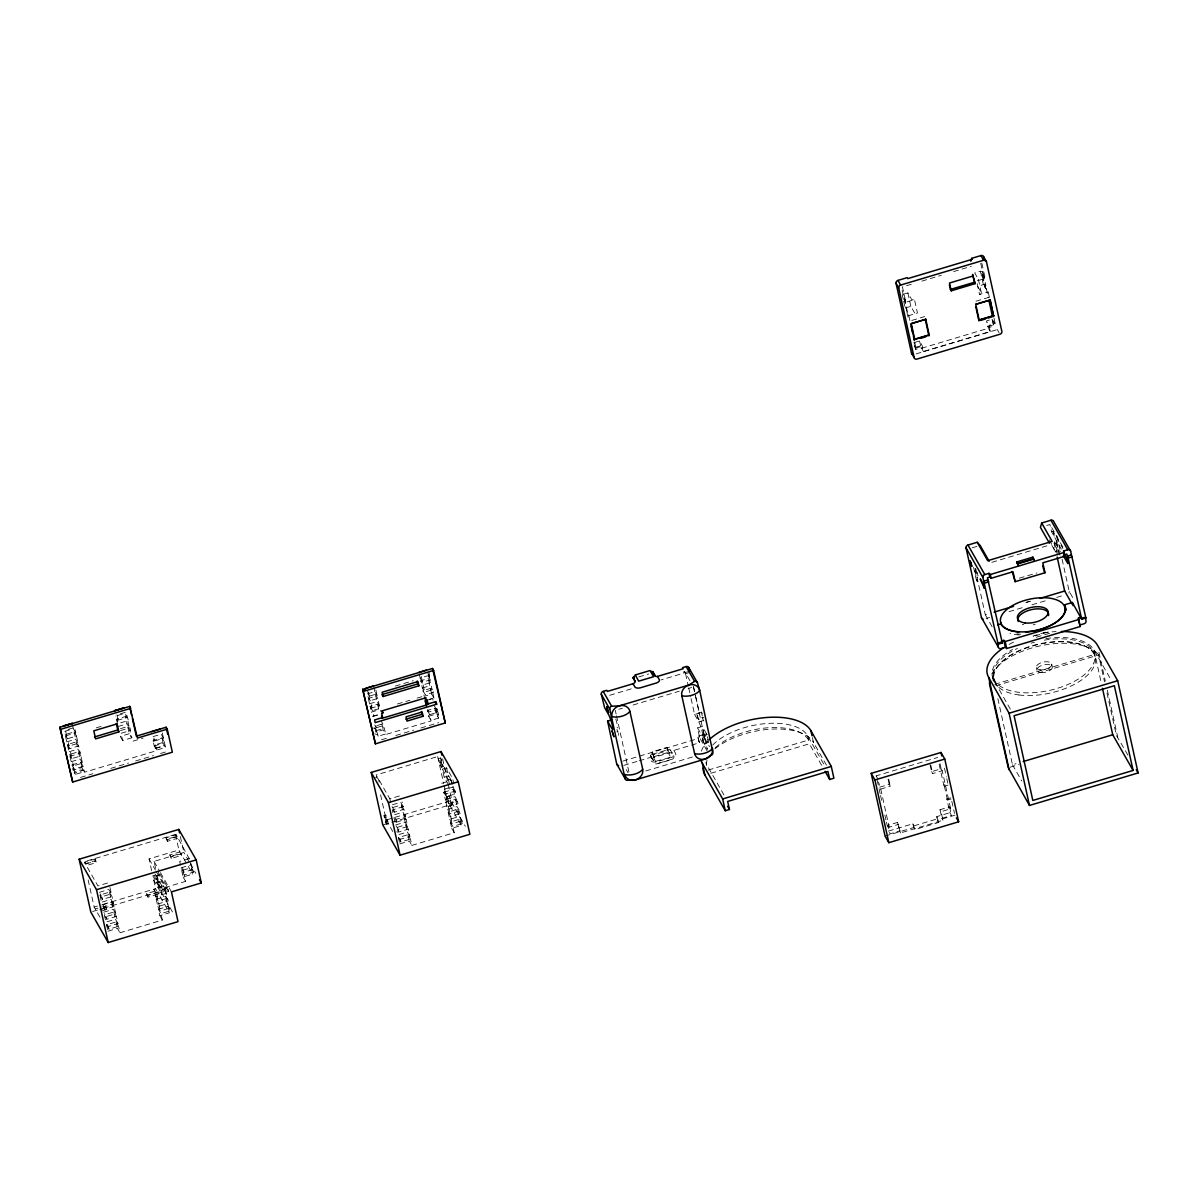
<?xml version="1.0" encoding="UTF-8"?>
<svg xmlns="http://www.w3.org/2000/svg" width="1198" height="1198" viewBox="0 0 1198 1198"><rect width="100%" height="100%" fill="white"/><g stroke="black" fill="none" stroke-linecap="round" stroke-linejoin="round"><path stroke-width="0.75" stroke-dasharray="5 3.75" d="M702.283 713.469L701.504 712.106L696.727 713.529L697.026 715.91L698.479 719.534L703.361 717.407M698.584 719.504L696.787 713.544M708.647 742.251C697.176 748.061 705.308 726.153 708.332 741.921M707.075 750.817L699.183 736.98L697.985 737.339L699.557 742.73L673.905 750.412A2.516 2.171 -29.7 0 0 671.988 753.272L671.808 752.464L669.427 753.183L667.121 747.342L652.206 751.805L652.326 754.336A2.516 1.228 -12.5 0 0 650.574 756.148L650.769 756.672M667.121 747.342L667.256 749.858A2.516 1.228 -12.5 0 1 670.266 750.248L671.988 753.272M428.704 674.189L429.977 679.955L428.839 670.775M436.207 710.758L437.3 708.976L434.799 708.288L427.342 710.519L428.614 716.284L430.966 720.402L438.423 718.171L436.207 710.758L438.423 718.171M437.495 716.524L438.573 714.742L437.3 708.976M989.353 297.134L988.185 291.848L984.771 287.086L981.806 273.683L982.884 271.916L980.398 271.212L974.723 272.919L978.332 279.224A2.516 1.228 -12.5 0 1 977.882 280.377M984.771 287.086L985.849 285.319L982.884 271.916M701.504 712.106L702.268 716.03M702.193 737.728L703.915 743.629M911.274 284.285L902.468 286.921L905.838 302.21L914.493 299.62L917.458 313.022L908.803 315.613L906.931 312.319L904.565 298.736L903.621 297.089L901.121 296.385M921.861 281.111L941.269 275.315M953.608 271.617L971.249 266.33M903.621 294.184L907.874 292.911L911.483 299.23A2.516 1.228 -12.5 0 0 914.493 299.62M904.565 298.736L905.838 302.21M981.806 273.683L985.22 278.445L976.565 281.036L979.53 294.438L988.185 291.848M905.179 308.021L910.839 306.329L914.448 312.633A2.516 1.228 -12.5 0 0 917.458 313.022M985.849 285.319L983.363 284.615L977.688 286.322L981.297 292.626A2.516 1.228 -12.5 0 1 979.53 294.438M911.828 320.42L924.691 316.572M989.144 297.284L974.678 301.611L975.711 304.591M923.433 351.538L921.442 347.705L915.766 349.397L913.894 342.673L919.57 340.981L922.071 345.368L923.433 351.538L990.282 331.532L988.919 325.362L986.418 320.974L992.079 319.282L992.708 320.375L993.951 326.006L988.29 327.698L986.718 322.382M915.766 349.397L913.924 343.946L915.811 347.24L922.071 345.368M992.708 320.375L995.179 323.49L988.919 325.362M915.137 348.304L920.813 346.611L921.442 347.705M987.661 326.605L993.322 324.913L993.951 326.006M921.562 348.244L988.395 328.237L990.282 331.532M916.096 353.874L997.29 329.585A2.516 2.171 -29.7 0 0 998.832 328.447M72.779 728.01L65.62 730.151L66.923 738.911L76.477 736.051L78.08 743.299L68.526 746.159L69.125 748.84L78.664 745.98L80.266 753.213L70.727 756.073L71.311 758.753L80.865 755.893L82.467 763.141L72.913 765.986L73.512 768.667L75.414 774.387L84.369 771.707C81.823 765.627 63.314 778.371 83.426 770.059M120.534 713.723L125.91 712.121L128.396 720.522L118.842 723.367L116.505 719.249L125.446 716.584L127.797 720.702L129.399 727.935L127.048 723.817L125.446 716.584M75.759 732.832L73.407 728.713L64.467 731.394L66.803 735.512L75.759 732.832L74.576 727.471M117.584 715.506L124.742 713.364L127.093 717.482L118.138 720.163L115.787 716.045M65.171 734.614L67.522 738.732L69.125 745.98L66.774 741.861L65.171 734.614L74.126 731.933L76.477 736.051M96.289 727.845L103.447 725.689M66.774 741.861L75.729 739.181L78.08 743.299M118.108 726.497L127.048 723.817M68.571 749.963L67.373 744.542L76.313 741.861L78.664 745.98M120.489 728.639L127.647 726.497L129.998 730.615L131.6 737.848L129.249 733.73L127.647 726.497M120.444 730.615L129.998 727.755L130.597 730.436L121.043 733.296L122.645 740.529L132.199 737.669L132.963 741.158L143.116 738.118M80.266 753.213L77.915 749.094L68.975 751.775L71.311 755.893L69.724 748.66L67.373 744.542M129.249 733.73L120.294 736.411L122.645 740.529M69.559 754.455L71.91 758.574L73.512 765.807L71.161 761.688L69.559 754.455L78.514 751.775L80.865 755.893M71.161 761.688L80.116 759.023L82.467 763.141M82.962 769.91L82.018 767.589L73.063 770.269L71.88 764.908L80.835 762.228L83.171 766.346L84.474 772.246L156.698 750.637L155.396 744.737L153.044 740.619L162 737.938L164.351 742.056L155.396 744.737M154.557 740.978L163.512 738.312L161.161 734.194L152.206 736.86L154.557 740.978L153.254 735.093M83.171 766.346L74.231 769.026L71.88 764.908M154.228 745.98L163.183 743.299L165.534 747.417L156.579 750.098L154.228 745.98L153.044 740.619M155.171 748.286L164.126 745.605M155.635 748.451L164.59 745.77M80.491 777.442L92.95 773.713M110.74 768.397L128.545 763.066M135.659 760.94L153.449 755.609M160.577 753.482L167.69 751.341M367.352 693.882L374.809 691.65L377.16 695.768L369.104 698.179L369.688 700.86L377.744 698.449L379.347 705.682L371.29 708.093L371.889 710.773L379.946 708.362L380.59 711.312M419.21 673.755L420.169 678.068L427.626 675.837L430.127 676.541M395.37 686.035L413.265 680.674M367.936 696.562L370.287 700.68L371.889 707.913L369.538 703.795L367.936 696.562L375.393 694.331L377.744 698.449M426.548 700.426L434.005 698.194L432.763 692.564L430.411 688.446L422.954 690.677L425.305 694.795L433.362 692.384L432.763 689.704L424.706 692.115L422.355 687.996L420.753 680.764L428.225 678.517L430.561 682.635L432.164 689.883L429.827 685.765L428.225 678.517M420.169 678.068L422.52 682.186L430.576 679.775L431.16 682.456L423.104 684.882L420.753 680.764M369.538 703.795L376.996 701.564L379.347 705.682M422.355 687.996L429.827 685.765M370.751 709.291L370.137 706.491L377.595 704.244L379.946 708.362M397.436 703.99L409.971 700.246M417.129 698.105L424.287 695.948M434.005 698.194L431.654 694.076L424.197 696.308L422.954 690.677M372.323 716.404L379.796 714.173M429.618 699.258L432.613 698.359L433.811 703.795M377.595 704.244L378.838 709.875L371.38 712.106L373.731 716.224L378.209 714.892M427.342 710.519L429.693 714.637L431.085 720.926L385.726 734.509L384.333 728.204L381.982 724.086L374.525 726.317L375.798 732.083L383.255 729.852L385.606 733.97L378.149 736.201L375.678 727.935L383.734 725.524L381.398 721.406M972.177 547.8L976.954 546.378M1046.782 525.473L1049.957 524.529L1051.559 531.762L1061.353 549.148M376.277 730.615L384.333 728.204M429.693 714.637L437.749 712.226L437.15 709.545L429.094 711.956L427.536 709.201M428.614 716.284L436.072 714.053L438.573 714.742M1051.559 531.762L1053.057 531.313L1062.836 548.459M381.488 739.78L388.646 737.639M395.804 735.497L413.714 730.136M420.872 727.995L438.782 722.634M1060.005 555.243L1056.112 540.657L1054.315 541.197L1057.52 555.662M1057.415 552.158L1055.408 543.113L1057.205 542.574M991.854 562.326L1048.579 545.345M638.744 676.93L648.687 673.95M973.555 567.298L976.355 579.967L978.152 579.428M689.973 680.793L684.702 671.569L683.519 671.928L684.148 673.021L661.221 679.88M631.256 688.85L608.344 695.709L607.715 694.6M684.702 671.569L684.942 672.632L689.719 671.209M684.942 672.632L685.57 673.74L690.347 672.303M1019.333 578.17L1036.884 572.929M193.747 872.084L191.246 867.696L181.692 870.557L184.192 874.944L193.747 872.084L189.224 858.577L176.181 834.736L166.043 837.761L166.387 839.379L176.54 836.339L175.447 834.422L84.13 861.751L85.223 863.668L95.376 860.628L96.469 862.545L86.316 865.585L84.878 862.051L95.016 859.026L96.469 862.545M438.782 758.469L440.565 757.93L441.658 759.846L443.17 766.69L441.388 767.229L440.295 765.297L437.674 756.537L376.202 774.941L378.433 781.995M85.971 863.983L96.11 860.943M166.043 837.761L167.136 839.693L177.274 836.653M375.513 777.397L377.31 776.858M166.387 839.379L167.495 841.295L177.633 838.256M441.388 767.229L439.876 760.386L441.658 759.846M618.842 709.276L622.406 708.213M633.068 705.023L679.266 691.201M688.146 688.536L691.695 687.472M440.295 765.297L442.077 764.758L443.17 766.69M448.531 784.825L444.159 777.188L442.391 769.131L446.569 767.888L452.664 778.595L453.743 783.417M151.667 870.721L149.046 858.891L178.891 849.966L181.437 855.417L171.284 858.457L169.831 854.923L179.985 851.883M155.605 868.4L154.048 861.407L183.893 852.467L189.389 862.096M169.831 854.923L170.925 856.84L181.078 853.815L187.322 864.746M975.037 568.376L985.295 614.769L988.814 613.72M1025.862 602.624L1032.916 600.512M444.159 777.188L448.337 775.93L454.446 786.637L450.268 787.895M986.104 618.527L989.623 617.479M1009.045 611.669L1023.167 607.431M1031.987 604.795L1046.109 600.572M1056.696 597.398L1063.764 595.286M442.391 769.131L448.486 779.838L452.664 778.595M107.461 883.046L97.907 885.906L87.214 867.157M189.224 858.577L179.67 861.437L181.093 867.861L183.608 872.264L193.148 869.404M379.287 780.332L389.829 798.826L399.383 795.966M441.762 783.282L451.302 780.422L452.35 785.154M158.645 882.387L154.572 875.259L152.775 875.783L161.086 890.339L162.03 894.621L153.733 880.081L155.515 879.542L159.589 886.685M99.329 892.345L108.883 889.485L111.384 893.873L101.845 896.733L100.168 893.798M181.093 867.861L190.647 865.016M691.066 698.539L694.585 714.487L699.362 713.065L703.585 720.477A7.847 1.018 73.3 0 1 703.855 720.971M168.559 891.417L159.154 874.944L154.976 876.202L164.381 892.675L168.559 891.417L167.72 887.673L159.184 872.698M101.126 900.447L99.928 895.026L109.482 892.166L111.983 896.553L113.585 903.786L104.031 906.646L101.531 902.259L111.085 899.399L113.585 903.786M403.876 809.339L401.375 804.951L391.821 807.811L394.322 812.199L403.876 809.339L405.478 816.587L395.924 819.432L394.262 816.512M443.739 792.267L453.293 789.407L455.794 793.795L446.255 796.655L443.739 792.267L445.342 799.5L447.842 803.903L457.396 801.043L457.995 803.723L448.441 806.583L445.941 802.181L447.543 809.429L450.044 813.816L459.598 810.956L460.182 813.637L450.643 816.497L448.127 812.109L457.681 809.249L460.182 813.637M392.06 806.583L393.738 809.519L403.277 806.658L402.229 801.941M455.21 791.114L452.694 786.727L443.155 789.587L445.656 793.975L455.21 791.114L455.794 793.795M156.848 882.926L161.026 881.683L166.103 890.938L156.549 893.798L154.048 889.395L163.602 886.535L168.289 900.851L158.75 903.711L156.234 899.324L165.788 896.463L168.289 900.851M99.928 895.026L102.429 899.413L111.983 896.553M388.362 823.82L386.58 824.359L385.486 822.442L383.974 815.598L385.756 815.059L386.849 816.991L388.362 823.82L392.764 831.532M447.228 796.67L449.025 796.131L450.119 798.048L451.631 804.891L449.834 805.43L447.228 796.67L448.741 803.499L447.648 801.582L444.054 785.364M694.585 714.487L698.808 721.9L703.585 720.477M181.692 870.557L183.114 876.981L192.668 874.121L191.246 867.696M383.974 815.598L385.067 817.53L386.849 816.991M405.478 816.587L402.977 812.184L393.423 815.044L392.225 809.623M445.342 799.5L454.896 796.655L457.396 801.043M157.807 887.209L161.985 885.966L161.026 881.683M88.143 879.871L94.148 907.051L101.231 904.939M103.013 904.4L155.62 888.661L158.181 894.112L148.028 897.152L146.575 893.618L156.728 890.578M102.13 904.939L111.669 902.079L114.184 906.482L115.772 913.715L106.233 916.575L104.555 913.64M380.59 794.753L386.175 819.986L455.48 799.336L457.995 803.723M707.329 734.688L699.572 737.01L697.55 727.89L702.327 726.467L706.55 733.88A7.847 1.018 73.3 0 0 706.805 734.269M156.279 871.59L165.324 887.448L185.615 881.384L184.192 874.944M94.148 907.051L95.256 908.983L102.01 906.946M167.72 887.673L163.542 888.916L164.381 892.675M385.486 822.442L387.268 821.903L385.756 815.059M161.086 890.339L165.264 889.081L166.208 893.379L155.65 896.643L154.048 889.395M92.605 911.528L102.369 908.563M103.342 908.309L160.637 891.162L173.44 913.61M382.821 824.988L389.994 822.846M391.776 822.307L452.649 804.083L465.348 826.335M99.733 909.881L106.487 907.859L106.847 909.477L100.078 911.498M146.575 893.618L147.668 895.535L157.822 892.495L169.412 912.816L159.858 915.676L158.435 909.237L167.99 906.377L170.49 910.78L160.936 913.625L158.435 909.237M102.953 906.407L104.63 909.327L114.184 906.482M396.523 822.113L406.062 819.267L407.664 826.5L398.125 829.36L395.61 824.958L394.007 817.725L396.523 822.113L395.924 819.432M103.717 912.172L113.271 909.327L115.772 913.715M395.61 824.958L405.164 822.113L407.664 826.5M447.543 809.429L457.082 806.568L459.598 810.956M699.183 736.98L698.943 735.916L703.72 734.479L704.349 735.587L702.327 726.467M697.55 727.89L701.788 735.302L706.55 733.88M1045.629 632.215L1033.095 635.958L1034.203 637.875L1050.317 633.053M1048.16 631.99L1033.844 636.273L1034.203 637.875M117.973 923.628L115.472 919.24L105.918 922.101L108.419 926.488L117.973 923.628L116.371 916.395L113.87 912.007L104.316 914.853L105.514 920.289M408.263 829.181L405.763 824.793L396.209 827.653L398.709 832.041L408.263 829.181L409.866 836.414L400.312 839.274L398.649 836.354M622.825 761.119L688.041 741.607M689.793 741.083L698.614 738.432M155.65 896.643L158.151 901.031L167.705 898.171M652.326 754.336L667.256 749.858M652.206 751.805L653.329 754.92L668.244 750.457M697.985 737.339L698.943 741.637L702.522 740.559A2.516 2.171 -29.7 0 0 704.424 737.698L703.72 734.479M105.154 916.32L106.817 919.255L116.371 916.395M623.769 765.417L637.456 761.314M639.163 760.805L649.436 757.735A2.516 2.171 -29.7 0 1 652.296 759.158L652.116 758.364L654.497 757.645L653.329 754.92M654.258 756.567L669.188 752.104M156.234 899.324L157.837 906.557L167.391 903.696L170.49 910.78M409.866 836.414L407.365 832.026L397.811 834.886L397.002 831.262M448.127 812.109L449.729 819.342L459.283 816.482L461.784 820.885L462.383 823.565L452.829 826.425L450.328 822.023L459.882 819.162L462.383 823.565M107.58 929.603L106.517 924.781L116.056 921.921L118.572 926.309L119.995 932.748L162.359 920.064L160.936 913.625M399.443 842.284L398.41 837.567L407.949 834.707L410.465 839.094L411.857 845.399L454.222 832.715L452.829 826.425M157.837 906.557L160.352 910.944L169.891 908.099M449.729 819.342L452.245 823.745L461.784 820.885M106.517 924.781L109.018 929.169L118.572 926.309M398.41 837.567L400.911 841.954L410.465 839.094M107.94 931.22L117.479 928.36L119.995 932.748M399.803 843.871L409.342 841.011L411.857 845.399M450.328 822.023L451.721 828.327L461.275 825.467L459.882 819.162M645.752 770.973L693.732 756.612M708.273 770.044L808.53 740.035A52.772 25.637 -12.5 0 0 766.555 727.89A52.772 25.637 -12.5 0 0 714.832 748.166M994.669 684.328L1094.942 654.318A52.772 25.637 -12.5 0 0 1034.967 645.333A52.772 25.637 -12.5 0 0 993.382 681.183L992.438 676.9M995.823 685.735L1098.581 654.977L1104.511 681.797M710.893 773.264L809.369 743.793L822.322 766.495M880.141 793.675L876.187 775.87L937.66 757.465M879.661 787.191L889.201 784.331L890.309 786.247L880.755 789.108L878.523 782.039M930.067 764.788L931.58 771.647L941.134 768.787L942.227 770.718L950.643 808.785L941.104 811.645L939.996 809.713L949.55 806.868L950.643 808.785M931.58 771.647L932.673 773.579L942.227 770.718M939.187 764.369L943.769 785.079L947.947 783.836L946.794 778.61M997.844 698.629L1012.475 764.758L1016.054 763.68M943.769 785.079L944.398 786.173L948.576 784.93M1010.064 767.229L1018.929 764.579M939.996 809.713L941.898 818.294L951.452 815.449L949.879 812.693L946.854 799.021L951.032 797.778M946.854 799.021L947.483 800.114L951.661 798.871M900.626 832.91L899.533 830.978L889.979 833.838L888.077 825.257L897.631 822.397L900.626 832.91L942.991 820.226L941.104 811.645M888.077 825.257L889.171 827.174L898.725 824.329M888.407 831.098L912.876 823.775L914.883 829.585L938.753 822.442L936.761 816.632L949.879 812.693M914.059 825.826L937.929 818.683M885.067 836.099L913.715 827.519L914.883 829.585M936.761 816.632L937.585 820.375L954.896 815.194M703.256 718.111L702.777 717.347M373.432 728.099L375.932 728.788L378.149 736.201M374.719 733.865L377.205 734.554M616.94 729.432L618.168 732.278M618.482 735.273L618.482 733.446M1098.581 654.977L1097.623 653.704A57.175 27.779 -12.5 0 0 1042.26 645.408A57.175 27.779 -12.5 0 0 991.48 674.654M1127.917 755.099L1116.371 735.407L1106.488 690.722M997.29 329.585L999.057 332.685M1051.739 527.629L1063.255 547.83M1055.408 543.113L1060.365 551.784M1049.433 539.879L1055.932 552.592L1051.634 545.045M1062.087 559.196L1069.2 591.378L1074.516 600.692M907.53 312.139L901.33 287.026M1045.824 638.609A52.772 25.637 -12.5 0 1 1093.999 650.035L1110.651 679.236M913.894 342.673L914.523 343.766M976.355 579.967L977.448 581.884L974.244 567.403M985.295 614.769L992.828 627.992M1010.378 709.231L993.726 680.03A52.772 25.637 -12.5 0 1 1012.52 649.466M1012.475 764.758L1021.729 780.976M941.898 818.294L942.991 820.226M937.585 820.375L938.753 822.442M876.187 775.87L877.76 778.61M812.424 737.489L813.532 742.535L826.5 765.252M712.705 745.051A52.772 25.637 -12.5 0 1 764.489 723.697A52.772 25.637 -12.5 0 1 807.587 735.752L825.167 766.57M704.424 737.698L709.501 746.594M702.522 740.559L707.584 749.454M698.943 735.916L699.572 737.01M698.943 741.637L699.557 742.73M723.966 794.948L707.314 765.747A52.772 25.637 -12.5 0 1 706.026 762.617L706.655 765.477M673.905 750.412L675.822 753.856A5.032 2.441 -12.5 0 1 672.797 756.986L656.624 761.823A5.032 2.441 -12.5 0 1 651.427 761.164L649.436 757.735M669.427 753.183L667.076 749.064A2.516 1.228 -12.5 0 1 670.086 749.439L671.808 752.464M654.497 757.645L652.146 753.527A2.516 1.228 -12.5 0 0 650.394 755.339L655.935 764.054L672.078 759.562C674.759 757.855 674.699 753.886 671.973 756.911L653.883 761.793L650.394 755.339M626.255 769.61L628.007 772.68M434.215 705.607L436.566 709.725L435.758 706.101M439.876 760.386L451.302 780.422M451.631 804.891L449.025 796.131M449.834 805.43L461.275 825.467M451.721 828.327L454.222 832.715M370.137 706.491L372.488 710.609L373.731 716.224M374.719 725.015L376.277 727.755L375.483 724.146M403.277 806.658L400.776 802.271L391.222 805.131L389.829 798.826M406.062 819.267L403.561 814.865L405.164 822.113M386.175 819.986L387.268 821.903M190.302 863.698L195.783 873.327M188.206 866.319L192.668 874.121M183.114 876.981L185.615 881.384M154.048 861.407L159.544 871.021M160.457 872.623L171.434 891.881M149.046 858.891L155.381 870.003M155.006 873.941L166.208 893.379M159.858 915.676L162.359 920.064M74.471 772.74L75.414 774.387M106.487 907.859L105.394 905.943L106.847 909.477M99.913 917.144L95.256 908.983M707.254 736.755L708.347 739.87M617.284 732.188L617 731.065M1098.94 652.266L1105.335 681.198M1107.341 690.228L1117.749 737.249M1093.999 650.035L1101.262 682.92M1094.538 654.183L1095.137 656.863M1056.95 535.97L1060.11 550.256M1056.112 540.657L1059.317 555.138M1053.057 531.313L1054.24 536.674M1054.015 542.844L1055.992 551.754M981.836 263.171L985.22 278.445M994.011 318.219L995.179 323.49M980.713 263.275L983.333 275.151M986.298 288.553L988.245 297.344M982.749 275.33L985.714 288.733M992.079 319.282L993.322 324.913M980.398 271.212L983.363 284.615M978.392 279.374L981.357 292.776M1051.694 664.066L1052.278 666.747M1036.39 667.6L1036.974 670.281M977.239 572.3L978.047 575.924M975.741 568.571L977.748 577.616M919.57 340.981L920.813 346.611M993.531 677.484L994.13 680.164M907.874 292.911L910.839 306.329M908.803 315.613L910.36 322.636M914.643 341.969L915.811 347.24M906.931 312.319L908.488 319.342M902.214 294.618L903.322 299.635M903.696 301.312L904.804 306.344M944.488 768.143L946.405 776.858M951.811 801.252L954.506 813.457M939.996 763.65L941.134 768.787M949.55 806.868L951.452 815.449M944.398 786.173L947.483 800.114M930.771 764.998L932.673 773.579M912.876 823.775L913.715 827.519M888.781 779.389L890.309 786.247M888.062 779.179L889.201 784.331M897.631 822.397L899.533 830.978M880.755 789.108L889.171 827.174M880.53 795.457L881.713 800.803M884.858 815.059L886.041 820.405M886.445 822.187L887.628 827.533M807.587 735.752L809.369 743.793M693.477 686.484L695.439 695.334M695.828 697.116L699.362 713.065M693.477 686.933L707.149 748.72M685.57 673.74L688.311 686.14M688.715 687.907L690.662 696.772M670.086 749.439L670.266 750.248M650.334 755.189L650.514 755.998M615.293 710.339L616.101 713.978M616.506 715.79L628.965 772.126M427.761 672.542L429.034 678.308M453.293 789.407L454.896 796.655M455.48 799.336L457.082 806.568M457.681 809.249L459.283 816.482M430.411 688.446L431.654 694.076M434.799 708.288L436.072 714.053M446.569 767.888L448.337 775.93M448.486 779.838L449.564 784.675M442.631 758.783L447.842 782.339M448.247 784.151L452.649 804.083M440.565 757.93L442.077 764.758M421.247 676.436L422.52 682.186M423.104 684.882L424.706 692.115M437.674 756.537L443.664 783.567M444.608 789.257L445.656 793.975M446.255 796.655L447.842 803.903M448.441 806.583L450.044 813.816M450.643 816.497L452.245 823.745M375.887 690.003L377.16 695.768M401.375 804.951L402.977 812.184M405.763 824.793L407.365 832.026M407.949 834.707L409.342 841.011M373.851 687.323L374.809 691.65M375.393 694.331L376.996 701.564M381.982 724.086L383.255 729.852M368.415 692.234L369.703 698L367.487 690.587M393.738 809.519L394.322 812.199M398.125 829.36L398.709 832.041M400.312 839.274L400.911 841.954M378.403 778.79L379.152 782.204M385.067 817.53L386.58 824.359M162.329 732.936L165.534 747.417M162 737.938L163.183 743.299M180.359 836.504L183.893 852.467M181.078 853.815L181.437 855.417M176.181 834.736L176.54 836.339M175.447 834.422L178.891 849.966M182.53 867.442L183.608 872.264M167.136 839.693L167.495 841.295M170.925 856.84L171.284 858.457M165.324 887.448L166.103 890.938M165.788 896.463L167.391 903.696M167.99 906.377L169.412 912.816M158.331 871.201L159.154 874.944M157.148 875.409L160.637 891.162M154.572 875.259L155.515 879.542M157.822 892.495L158.181 894.112M153.733 880.081L155.62 888.661M116.955 714.802L118.138 720.163M156.549 893.798L158.151 901.031M158.75 903.711L160.352 910.944M116.505 719.249L117.703 724.685M147.668 895.535L148.028 897.152M109.961 887.433L111.384 893.873M72.224 723.352L73.407 728.713M74.126 731.933L75.729 739.181M76.313 741.861L77.915 749.094M78.514 751.775L80.116 759.023M80.835 762.228L82.018 767.589M109.482 892.166L111.085 899.399M111.669 902.079L113.271 909.327M113.87 912.007L115.472 919.24M116.056 921.921L117.479 928.36M95.016 859.026L95.376 860.628M101.845 896.733L102.429 899.413M104.031 906.646L104.63 909.327M106.233 916.575L106.817 919.255M108.419 926.488L109.018 929.169M84.878 862.051L85.223 863.668M698.808 721.9A7.847 1.018 73.3 0 1 702.253 732.038A7.847 1.018 73.3 0 1 701.788 735.302M615.772 719.01A7.847 1.018 73.3 0 1 617.06 727.725M706.565 763.56A52.772 25.637 -12.5 0 1 707.045 760.071M701.369 751.176A57.175 27.779 -12.5 0 1 708.138 740.828M714.862 748.87A57.175 27.779 -12.5 0 1 770.464 729.193A57.175 27.779 -12.5 0 1 813.532 742.535M1009.075 644.419A57.175 27.779 -12.5 0 1 1015.2 641.349M1043.323 632.948A57.175 27.779 -12.5 0 1 1056.067 631.586M1019.258 634.97A33.619 16.338 -12.5 0 1 1009.899 633.203M1069.2 591.378A2.516 2.171 -29.7 0 1 1068.841 593.1M1035.177 624.428A15.709 7.637 -12.5 0 1 1033.155 624.832M1023.781 624.757A15.709 7.637 -12.5 0 1 1022.283 624.338M1020.696 634.191A32.99 16.023 -12.5 0 1 1016.892 633.862M1026.387 602.235A32.99 16.023 -12.5 0 1 1029.187 601.531M1044.297 640.151A51.843 25.188 -12.5 0 1 1091.962 666.462A51.843 25.188 -12.5 0 1 1011.966 691.111A51.843 25.188 -12.5 0 1 1017.387 648.432M1031.119 643.191A51.843 25.188 -12.5 0 1 1034.368 642.278M653.509 757.555L656.953 763.74L671.868 759.277L668.349 753.108L653.509 757.555M1040.733 672.527A7.847 3.819 -12.5 0 0 1052.338 667.256A7.847 3.819 -12.5 0 0 1040.807 665.789A7.847 3.819 -12.5 0 0 1040.733 672.527M1018.944 694.96A51.843 25.188 -12.5 0 0 1095.526 660.143A51.843 25.188 -12.5 0 0 1019.408 650.454A51.843 25.188 -12.5 0 0 1018.944 694.96M1040.149 669.847A7.847 3.819 -12.5 0 0 1051.754 664.576A7.847 3.819 -12.5 0 0 1040.208 663.093A7.847 3.819 -12.5 0 0 1040.149 669.847"/><path stroke-width="1.5" d="M911.304 323.625L925.769 319.282L911.304 323.625L914.703 339.423L929.169 335.096L925.769 319.282M975.756 304.322L990.222 299.994L975.756 304.322L979.155 320.136L993.636 315.808L990.222 299.994M929.169 335.096L928.959 335.874L925.47 320.091M988.59 318.024L993.636 315.808M970.829 261.269L971.668 258.349L980.922 255.578A2.516 2.171 -29.7 0 1 983.783 257.016L986.448 261.688L1001.857 331.382A2.516 2.171 -29.7 0 1 999.956 334.242L916.994 359.071A2.516 2.171 -29.7 0 1 914.134 357.648L911.468 352.976L896.044 283.267A2.516 2.171 -29.7 0 1 897.961 280.407L907.215 277.637L907.755 278.61L972.222 259.307L971.668 258.349M997.62 624.847L1000.719 623.918A33.619 16.338 -12.5 0 0 1041.032 629.055A33.619 16.338 -12.5 0 0 1064.573 604.81L1072.33 602.489L1081.689 619.216L1085.867 617.973L1070.623 551.185L1053.776 521.669A2.516 2.171 -29.7 0 0 1050.916 520.231L1041.676 523.002L1040.418 527.375L1049.448 543.233M364.986 689.883L366.079 688.116L373.536 685.885M697.461 682.815A2.516 2.171 -29.7 0 0 694.6 681.392L688.97 685.001L619.156 705.892L611.639 706.221A2.516 2.171 -29.7 0 0 609.737 709.066L625.146 778.775A2.516 2.171 -29.7 0 0 628.022 780.212L635.524 779.898L705.352 758.993L710.968 755.384A2.516 2.171 -29.7 0 0 712.885 752.524L699.707 690.362L697.461 682.815L689.015 667.99A2.516 2.171 -29.7 0 0 686.14 666.567L682.561 667.63L683.189 668.739L657.522 676.406A2.516 2.171 -29.7 0 1 654.662 674.983L652.94 671.958A2.516 1.228 -12.5 0 0 651.203 671.374M914.134 357.648L898.71 287.939A2.516 2.171 -29.7 0 1 900.626 285.079L983.588 260.251A2.516 2.171 -29.7 0 1 986.448 261.688M973.36 275.884L949.49 283.028L951.212 290.815L975.082 283.656L972.581 274.522L975.082 283.656M949.385 284.765L950.418 289.437L974.303 282.294M914.733 339.169L929.214 334.841M979.2 319.881L993.666 315.553M920.918 338.285L925.74 336.833M980.548 320.435L985.37 318.997M59.9 727.291L129.728 706.401L137.411 738.073L167.256 729.148L172.347 752.209L72.674 782.039L59.9 727.291L72.674 782.039M60.993 729.223L130.822 708.317M94.492 736.95L117.763 729.986L118.857 731.903L95.585 738.881L93.803 730.825L117.09 723.862L118.857 731.903M167.256 729.148L166.148 727.231L136.317 736.156L132.439 718.65M418.896 672.318L426.353 670.071M362.695 689.374L432.523 668.484L433.616 670.401L445.252 722.948L375.423 743.838L362.695 689.374L375.423 743.838M363.788 691.291L433.616 670.401M418.896 685.81L417.803 683.893L381.997 694.6L383.09 696.532L418.896 685.81L417.952 681.527L382.132 692.234L383.09 696.532M425.949 697.745L382.417 710.743L382.881 712.885L381.698 713.244L382.641 717.527L374.585 719.938L375.184 722.619L436.656 704.229L436.057 701.549L428 703.96L424.976 697.685M424.766 698.105L425.859 700.021L427.057 699.662L428 703.96M382.132 718.291L427.491 704.709L425.155 700.59L426.353 706.026M434.964 702.477L436.656 704.229M1080.791 617.314L1078.41 618.018L1080.132 626.539L1006.724 648.522L1005.347 647.324L1001.169 648.567A2.516 2.171 -29.7 0 1 998.308 647.145L981.476 617.629L966.052 547.92A2.516 2.171 -29.7 0 1 967.969 545.06L977.209 542.29L980.129 545.419L989.174 561.263M405.882 719.189L421.996 714.367L423.089 716.284L406.976 721.106L406.032 716.823L422.145 712.001L423.089 716.284M1032.841 557.145L1033.2 558.747L1017.087 563.569L1016.728 561.967L1032.841 557.145L1034.293 560.679M1016.728 561.967L1017.821 563.884L1033.934 559.062M991.18 578.275L989.803 577.077L987.422 577.795L1002.322 642.967L998.144 644.225L982.884 577.436A2.516 2.171 -29.7 0 1 984.801 574.576L988.979 573.318L990.357 574.516L991.18 578.275L1012.969 571.745L1015.17 581.674L1045 572.749L1042.814 562.82L1064.588 556.306L1063.569 551.005L1067.747 549.747A2.516 2.171 -29.7 0 1 1070.623 551.185M990.357 574.516L1063.764 552.548L1063.569 551.005M612.373 719.654L607.596 721.091L611.819 728.504A7.847 1.018 73.3 0 0 612.298 725.224A7.847 1.018 73.3 0 0 608.854 715.086L604.631 707.674L601.276 694.256A2.516 2.171 -29.7 0 1 603.193 691.396L606.772 690.318L607.401 691.411L633.053 683.729A2.516 2.171 -29.7 0 0 634.97 680.883L633.248 677.858A2.516 1.228 -12.5 0 1 634.416 676.271M1064.408 554.749L1066.789 554.03L1068.167 558.088L1081.689 619.216M983.708 581.195L987.886 579.937M1067.268 556.186L1071.446 554.929M984.621 583.097L988.799 581.854M1068.167 558.088L1072.345 556.845M79.128 859.236L178.787 829.42L196.173 859.879L201.279 882.941L171.434 891.881L178.023 921.636L108.194 942.527L90.808 912.052L79.128 859.236L96.499 889.71L108.194 942.527M371.2 772.44L441.029 751.535L458.25 781.74L469.886 834.287L400.057 855.177L382.821 824.988L371.2 772.44L388.422 802.63L400.057 855.177M994.115 612.133L1013.523 606.323M1039.969 598.401L1064.678 591.018L1072.21 604.226M96.499 889.71L196.173 859.879M388.422 802.63L458.25 781.74M1006.724 648.522L1005.182 641.544L1003.804 640.346L1001.408 641.065L1002.322 642.967M998.862 642.967L1001.648 642.143M1081.03 618.378L1083.816 617.554M1005.182 641.544L1078.589 619.576L1078.41 618.018M1079.952 624.997L1084.13 623.739A2.516 2.171 -29.7 0 0 1086.032 620.878L1085.208 617.135L1085.867 617.973M700.92 759.846A57.175 27.779 -12.5 0 0 702.313 763.246L722.664 798.946L831.292 766.435L833.898 778.221L829.72 779.479L825.093 771.362M1003.535 647.774A57.175 27.779 -12.5 0 0 988.724 677.529L1009.075 713.229L1117.689 680.719L1138.1 772.95L1029.471 805.445L1008.297 767.753L989.937 685.93A57.175 27.779 -12.5 0 1 989.488 682.306M703.076 768.023A57.175 27.779 -12.5 0 0 704.918 775.046L725.269 810.732L729.447 809.489L727.68 801.447L827.938 771.437L829.72 779.479M871.186 773.354L941.014 752.464L944.773 759.053L958.655 821.783L888.826 842.688L885.067 836.099L871.186 773.354L874.944 779.943L888.826 842.688M874.944 779.943L944.773 759.053M1023.212 761.539L1112.732 734.748L1133.098 770.434L1032.826 800.444L1014.077 715.73L1114.35 685.72L1133.098 770.434M160.442 728.983L151.487 731.664M998.144 644.225L997.47 643.386L998.308 647.145M980.922 255.578L983.588 260.251M950.418 289.437L951.212 290.815M1050.916 520.231L1067.747 549.747M1064.004 553.581L1067.568 560.05M1063.345 555.707L1067.852 563.614L1066.669 558.253M1041.676 523.002L1052.158 541.391L987.706 560.694L977.209 542.29M897.961 280.407L900.626 285.079M896.044 283.267L898.71 287.939M1117.689 680.719L1097.338 645.018A57.175 27.779 -12.5 0 0 1061.353 631.481M1043.907 570.817L1045 572.749M1136.243 769.7L1138.1 772.95M1015.17 581.674L1012.235 571.491M967.969 545.06L984.801 574.576M966.052 547.92L982.884 577.436M956.393 817.83L958.655 821.783M709.426 739.555A57.175 27.779 -12.5 0 1 765.447 717.587A57.175 27.779 -12.5 0 1 810.926 730.735L831.292 766.435M686.14 666.567L694.6 681.392M657.522 676.406L659.454 679.865A5.032 2.441 -12.5 0 1 656.429 682.995L640.256 687.832A5.032 2.441 -12.5 0 1 635.06 687.173L633.053 683.729M652.94 671.958L654.842 675.792L654.662 674.983M727.605 806.239L729.447 809.489M633.248 677.858L635.15 681.677L634.97 680.883M603.193 691.396L611.639 706.221M601.276 694.256L609.737 709.066M607.596 721.091L616.7 763.95L625.146 778.775M445.252 722.948L432.523 668.484M381.788 710.953L382.881 712.885M381.548 715.61L382.641 717.527M199.452 879.736L201.279 882.941M1102.46 688.281L1112.732 734.748M1063.764 552.548L1064.588 556.306M1078.589 619.576L1080.132 626.539M1072.33 602.489L1073.049 605.694M1057.175 557.115L1064.678 591.018M983.783 257.016L984.576 260.595M990.132 300.638L993.621 316.467M989.922 300.788L993.412 316.586M989.024 300.863L992.528 316.676M1042.814 565.86L1043.548 569.17M975.846 306.883L978.946 320.914M1017.821 563.884L1018.18 565.501M988.979 573.318L989.803 577.077M1003.804 640.346L1005.347 647.324M1009.075 713.229L1029.471 805.445M910.989 324.418L914.493 340.202M911.139 326.156L912.696 333.179M913.475 336.698L914.254 340.217M988.724 677.529L1009.12 769.76M941.014 752.464L941.778 755.953M810.926 730.735L812.049 735.797M722.664 798.946L725.269 810.732M689.015 667.99L689.719 671.209M702.313 763.246L704.918 775.046M681.812 695.724A11.351 5.511 -12.5 0 0 699.707 690.362A9.419 8.146 -29.7 0 0 688.97 685.001A9.419 8.146 -29.7 0 0 681.812 695.724L694.615 753.632A9.419 8.146 -29.7 0 0 705.352 758.993A9.419 8.146 -29.7 0 0 712.525 748.271A11.351 5.511 -12.5 0 1 694.615 753.632M629.878 711.268A11.351 5.511 -12.5 0 1 611.983 716.614A9.419 8.146 -29.7 0 1 619.156 705.892A9.419 8.146 -29.7 0 1 629.878 711.268L642.697 769.176A9.419 8.146 -29.7 0 1 635.524 779.898A9.419 8.146 -29.7 0 1 624.787 774.522A11.351 5.511 -12.5 0 0 642.697 769.176M441.029 751.535L441.837 755.159M425.38 697.88L425.859 700.021M417.174 681.033L417.803 683.893M421.367 711.507L421.996 714.367M166.148 727.231L167.72 734.314M178.787 829.42L179.58 832.954M129.728 706.401L131.66 715.146M116.341 723.547L117.763 729.986M913.49 354.518A2.516 2.171 -29.7 0 1 911.468 352.976M618.617 765.492A2.516 2.171 -29.7 0 1 616.7 763.95M633.428 678.667A2.516 1.228 -12.5 0 1 634.326 677.199M652.251 672.243A2.516 1.228 -12.5 0 1 653.12 672.767M983.079 619.126A2.516 2.171 -29.7 0 1 981.476 617.629M1065.292 608.03A33.619 16.338 -12.5 0 1 1066.115 610.022M1018.315 621.507A15.709 7.637 -12.5 0 1 1032.317 609.438A15.709 7.637 -12.5 0 1 1048.52 615.547M1001.109 624.457A32.99 16.023 -12.5 0 1 1000.854 622.376M1064.573 607.671A32.99 16.023 -12.5 0 1 1065.381 609.632M1018.929 631.96A32.99 16.023 -12.5 0 1 1012.445 605.589A32.99 16.023 -12.5 0 1 1064.318 605.948A32.99 16.023 -12.5 0 1 1025.593 632.02M606.697 706.865L608.584 712.735L606.727 706.76M612.043 730.99L613.915 736.86L612.058 730.9M635.24 674.968L638.684 681.168L653.599 676.705L650.005 670.551L635.24 674.968M72.224 723.352L63.269 726.033L72.224 723.352M123.559 708.003L114.604 710.684L123.559 708.003M971.024 562.716L969.931 560.799L971.848 566.474L971.024 562.716M983.513 584.609L980.219 578.844L984.337 588.368L983.513 584.609M1024.979 622.915A15.709 7.637 -12.5 0 0 1048.19 612.358A15.709 7.637 -12.5 0 0 1025.129 609.423A15.709 7.637 -12.5 0 0 1024.979 622.915"/></g></svg>
